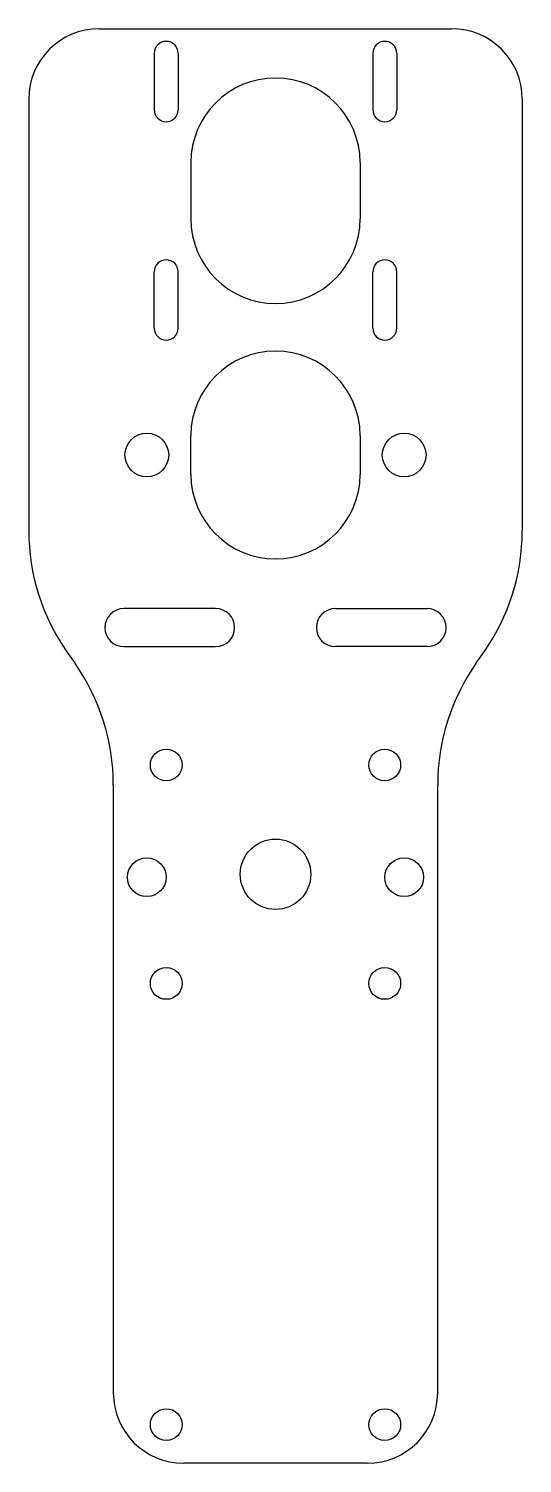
# Model space of a CAD drawing. Header units: millimetres. Extents: x -35 to 35, y -59 to 145.
import ezdxf

# ---------------------------------------------------------------- set-up
doc = ezdxf.new("R2010")
doc.units = ezdxf.units.MM

msp = doc.modelspace()

# ---------------------------------------------------------------- linework, layer by layer
at = {"color": 7, "linetype": 'Continuous', "lineweight": 25}
for p, q in [((-25, 145), (25, 145)), ((-17.2, 141.5), (-17.2, 133.5)), ((-13.8, 141.5), (-13.8, 133.5)), ((13.8, 141.5), (13.8, 133.5)), ((17.2, 141.5), (17.2, 133.5)), ((-35, 135), (-35, 73.76)), ((35, 135), (35, 73.76)), ((-12, 126), (-12, 118)), ((12, 126), (12, 118)), ((-17.2, 102.5), (-17.2, 110.5)), ((-13.8, 102.5), (-13.8, 110.5)), ((13.8, 102.5), (13.8, 110.5)), ((17.2, 102.5), (17.2, 110.5)), ((-12, 81.75), (-12, 87.25)), ((12, 87.25), (12, 81.75)), ((-8.5, 62.7), (-21.5, 62.7)), ((8.5, 62.7), (21.5, 62.7)), ((-21.5, 57.3), (-8.5, 57.3)), ((21.5, 57.3), (8.5, 57.3)), ((-29.57, 56.55), (-28.43, 54.91)), ((28.43, 54.91), (29.57, 56.55)), ((-23, 37.7), (-23, -48.6)), ((23, -48.6), (23, 37.7)), ((13, -58.6), (-13, -58.6))]:
    msp.add_line(p, q, dxfattribs=at)
for centre, radius in [((-18.25, 84.5), 3.1), ((18.25, 84.5), 3.1), ((-15.5, 40.5), 2.25), ((15.5, 40.5), 2.25), ((0, 25), 5), ((-18.25, 24.58), 2.75), ((18.25, 24.58), 2.75), ((-15.5, 9.5), 2.25), ((15.5, 9.5), 2.25), ((-15.5, -53.1), 2.25), ((15.5, -53.1), 2.25)]:
    msp.add_circle(centre, radius, dxfattribs=at)
for centre, radius, start, end in [((-25, 135), 10, 90, 180), ((25, 135), 10, 0, 90), ((-15.5, 141.5), 1.7, 0, 180), ((15.5, 141.5), 1.7, 0, 180), ((0, 126), 12, 0, 180), ((-15.5, 133.5), 1.7, 180, 360), ((15.5, 133.5), 1.7, 180, 360), ((0, 118), 12, 180, 0), ((-15.5, 110.5), 1.7, 0, 180), ((15.5, 110.5), 1.7, 0, 180), ((-15.5, 102.5), 1.7, 180, 0), ((15.5, 102.5), 1.7, 180, 0), ((0, 87.25), 12, 0, 180), ((0, 81.75), 12, 180, 0), ((-5, 73.76), 30, 180, 215), ((5, 73.76), 30, 325, 0), ((-21.5, 60), 2.7, 90, 270), ((-8.5, 60), 2.7, 270, 90), ((8.5, 60), 2.7, 90, 270), ((21.5, 60), 2.7, 270, 90), ((-53, 37.7), 30, 0, 35), ((53, 37.7), 30, 145, 180), ((-13, -48.6), 10, 180, 270), ((13, -48.6), 10, 270, 0)]:
    msp.add_arc(centre, radius, start, end, dxfattribs=at)

doc.saveas('drawing.dxf')
